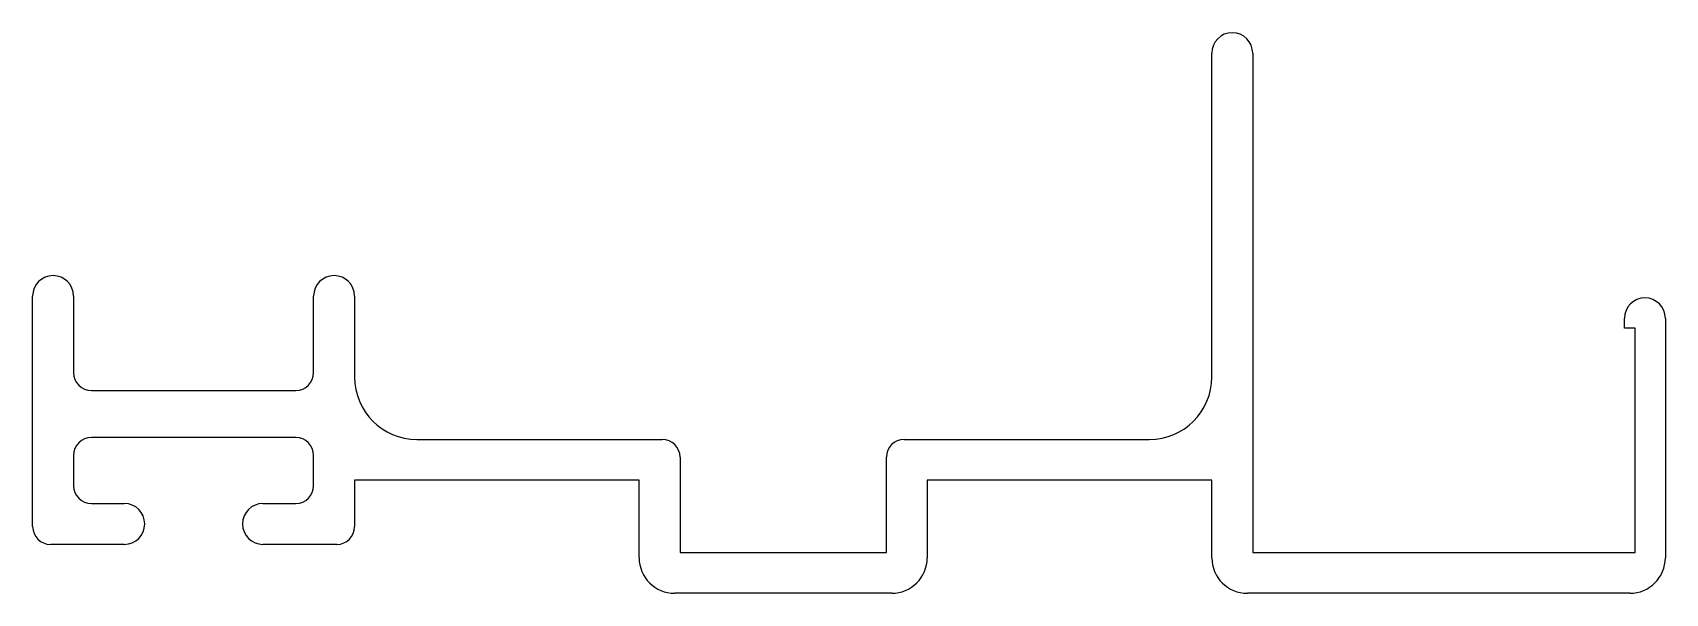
# Model space of a CAD drawing. Extents: x -45.9 to 45.9, y 13.3 to 44.8.
import ezdxf

# ---------------------------------------------------------------- set-up
doc = ezdxf.new("R2010")
doc.units = 0
doc.layers.get('0').update_dxf_attribs({"linetype": 'CONTINUOUS'})

msp = doc.modelspace()

# ---------------------------------------------------------------- linework, layer by layer
for p, q in [((20.361, 25.499), (20.361, 43.699)), ((22.661, 43.699), (22.661, 15.649)), ((-45.939, 17.099), (-45.939, 30.049)), ((-43.639, 30.049), (-43.639, 25.749)), ((-30.139, 25.749), (-30.139, 30.049)), ((-27.839, 30.049), (-27.839, 25.499)), ((43.561, 28.249), (43.561, 28.799)), ((45.861, 28.799), (45.861, 15.349)), ((44.161, 28.249), (43.561, 28.249)), ((44.161, 15.649), (44.161, 28.249)), ((-42.639, 24.749), (-31.139, 24.749)), ((-31.139, 22.099), (-42.639, 22.099)), ((-24.339, 21.999), (-10.539, 21.999)), ((3.061, 21.999), (16.861, 21.999)), ((-43.639, 21.099), (-43.639, 19.399)), ((-30.139, 19.399), (-30.139, 21.099)), ((-9.539, 20.999), (-9.539, 15.649)), ((2.061, 15.649), (2.061, 20.999)), ((-11.839, 19.699), (-27.839, 19.699)), ((-27.839, 19.699), (-27.839, 17.099)), ((-11.839, 15.349), (-11.839, 19.699)), ((20.361, 19.699), (4.361, 19.699)), ((4.361, 19.699), (4.361, 15.349)), ((20.361, 15.349), (20.361, 19.699)), ((-42.639, 18.399), (-40.789, 18.399)), ((-32.989, 18.399), (-31.139, 18.399)), ((-40.789, 16.099), (-44.939, 16.099)), ((-28.839, 16.099), (-32.989, 16.099)), ((-9.539, 15.649), (2.061, 15.649)), ((22.661, 15.649), (44.161, 15.649)), ((2.361, 13.349), (-9.839, 13.349)), ((43.861, 13.349), (22.361, 13.349))]:
    msp.add_line(p, q)
for centre, radius, start, end in [((21.511, 43.699), 1.15, 0, 180), ((-44.789, 30.049), 1.15, 0, 180), ((-28.989, 30.049), 1.15, 0, 180), ((44.711, 28.799), 1.15, 0, 180), ((-42.639, 25.749), 1, 180, 270), ((-31.139, 25.749), 1, 270, 0), ((-24.339, 25.499), 3.5, 180, 270), ((16.861, 25.499), 3.5, 270, 0), ((-42.639, 21.099), 1, 90, 180), ((-31.139, 21.099), 1, 360, 90), ((-10.539, 20.999), 1, 0, 90), ((3.061, 20.999), 1, 90, 180), ((-42.639, 19.399), 1, 180, 270), ((-31.139, 19.399), 1, 270, 360), ((-40.789, 17.249), 1.15, 270, 90), ((-32.989, 17.249), 1.15, 90, 270), ((-44.939, 17.099), 1, 180, 270), ((-28.839, 17.099), 1, 270, 0), ((-9.839, 15.349), 2, 180, 270), ((2.361, 15.349), 2, 270, 0), ((22.361, 15.349), 2, 180, 270), ((43.861, 15.349), 2, 270, 0)]:
    msp.add_arc(centre, radius, start, end)

doc.saveas('drawing.dxf')
